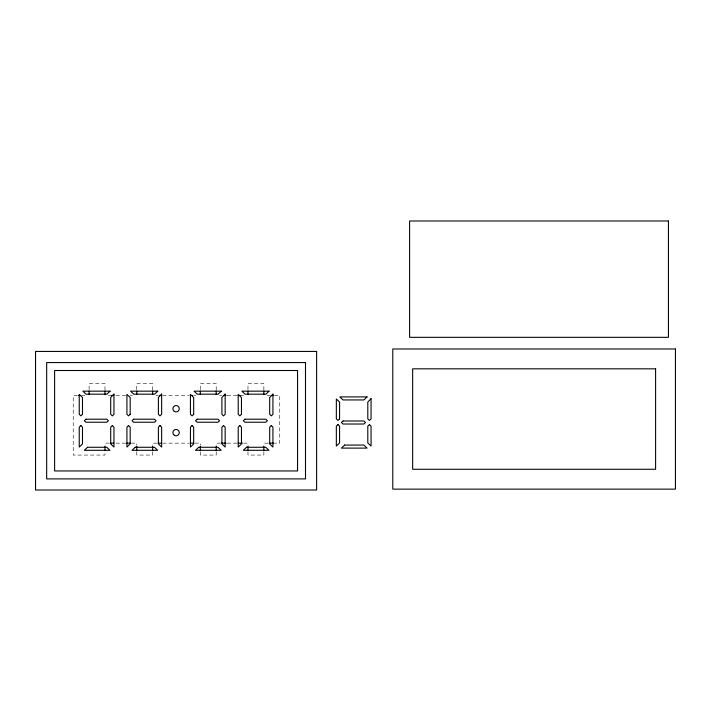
<?xml version="1.0" encoding="UTF-8"?>
<svg xmlns="http://www.w3.org/2000/svg" width="711" height="711" viewBox="0 0 711 711"><rect width="100%" height="100%" fill="white"/><g stroke="black" fill="none" stroke-linecap="round" stroke-linejoin="round"><path stroke-width="0.53" stroke-dasharray="3.56 2.67" d="M77.463 395.485L73.224 395.485L73.224 455.058L104.997 455.058L104.997 451.814M81.703 395.485L84.876 395.485M108.285 395.485L111.574 395.485M115.955 395.485L125.811 395.485M130.202 395.485L132.388 395.485M155.985 395.485L158.198 395.485M162.632 395.485L189.233 395.485M193.668 395.485L195.881 395.485M219.486 395.485L221.681 395.485M227.156 395.485L238.114 395.485M240.309 395.485L243.589 395.485M267.043 395.485L270.216 395.485M274.455 395.485L279.752 395.485L279.752 443.149L274.455 443.149M109.378 443.149L104.997 443.149L104.997 445.317M115.955 443.149L125.811 443.149M131.295 443.149L136.77 443.149L136.77 445.317M157.087 443.149L152.661 443.149L152.661 445.317M162.632 443.149L189.233 443.149M194.778 443.149L200.315 443.149L200.315 445.317M220.588 443.149L216.206 443.149L216.206 445.317M227.156 443.149L237.021 443.149M243.589 443.149L247.979 443.149L247.979 445.317M268.1 443.149L263.861 443.149L263.861 445.317M263.861 390.072L263.861 383.576L247.979 383.576L247.979 390.072M263.861 451.814L263.861 455.058L247.979 455.058L247.979 451.814M216.206 390.072L216.206 383.576L200.315 383.576L200.315 390.072M216.206 451.814L216.206 455.058L200.315 455.058L200.315 451.814M152.661 390.072L152.661 383.576L136.77 383.576L136.77 390.072M152.661 451.814L152.661 455.058L136.77 455.058L136.77 451.814M104.997 390.072L104.997 383.576L89.115 383.576L89.115 390.072"/><path stroke-width="1.07" d="M78.521 395.485L80.636 395.485M111.574 395.485L113.76 395.485M159.308 395.485L161.521 395.485M190.344 395.485L192.557 395.485M223.876 395.485L226.062 395.485M238.114 395.485L240.309 395.485M271.273 395.485L273.397 395.485M110.481 443.149L113.76 443.149M126.914 443.149L130.202 443.149M158.198 443.149L161.521 443.149M190.344 443.149L193.668 443.149M221.681 443.149L226.062 443.149M238.114 443.149L242.495 443.149M269.158 443.149L273.397 443.149M263.861 391.157L263.861 394.409M263.861 446.392L263.861 450.73M247.979 391.157L247.979 394.409M247.979 446.392L247.979 450.73M216.206 391.157L216.206 394.409M216.206 446.392L216.206 450.73M200.315 391.157L200.315 394.409M200.315 446.392L200.315 450.73M152.661 391.157L152.661 394.409M152.661 446.392L152.661 450.73M136.77 391.157L136.77 394.409M136.77 446.392L136.77 450.73M104.997 391.157L104.997 394.409M104.997 446.392L104.997 450.73M89.115 391.157L89.115 394.409M113.956 394.107L110.703 397.467L110.703 414.3L112.329 415.855L113.956 414.3L113.956 394.107M161.646 394.107L158.393 397.467L158.393 414.3L160.019 415.855L161.646 414.3L161.646 394.107M225.156 394.107L221.903 397.467L221.903 414.3L223.53 415.855L225.156 414.3L225.156 394.107M272.926 394.107L269.682 397.467L269.682 414.3L271.3 415.855L272.926 414.3L272.926 394.107M371.053 398.667L367.8 402.026L367.8 418.868L369.427 420.414L371.053 418.868L371.053 398.667M82.485 414.3L80.858 415.855L79.241 414.3L79.241 394.401L82.485 397.502L82.485 414.3M110.098 391.157L106.926 394.178L86.049 394.178L82.876 391.157L110.098 391.157M85.933 419.206L84.342 420.725L85.933 422.236L106.801 422.236L108.392 420.725L106.801 419.206L85.933 419.206M80.858 425.596L79.241 427.142L79.241 447.05L82.485 443.948L82.485 427.142L80.858 425.596M87.524 447.272L84.351 450.294L109.974 450.294L106.801 447.272L87.524 447.272M112.329 425.596L110.703 427.142L110.703 443.948L113.956 447.05L113.956 427.142L112.329 425.596M130.175 414.3L128.549 415.855L126.922 414.3L126.922 394.401L130.175 397.502L130.175 414.3M157.789 391.157L154.616 394.178L133.739 394.178L130.566 391.157L157.789 391.157M133.624 419.206L132.033 420.725L133.624 422.236L154.491 422.236L156.073 420.725L154.491 419.206L133.624 419.206M128.549 425.596L126.922 427.142L126.922 447.05L130.175 443.948L130.175 427.142L128.549 425.596M135.214 447.272L132.042 450.294L157.664 450.294L154.491 447.272L135.214 447.272M160.019 425.596L158.393 427.142L158.393 443.948L161.646 447.05L161.646 427.142L160.019 425.596M193.685 414.3L192.059 415.855L190.441 414.3L190.441 394.401L193.685 397.502L193.685 414.3M221.299 391.157L218.126 394.178L197.249 394.178L194.076 391.157L221.299 391.157M197.134 419.206L195.543 420.725L197.134 422.236L218.001 422.236L219.583 420.725L218.001 419.206L197.134 419.206M192.059 425.596L190.441 427.142L190.441 447.05L193.685 443.948L193.685 427.142L192.059 425.596M198.725 447.272L195.552 450.294L221.174 450.294L218.001 447.272L198.725 447.272M223.53 425.596L221.903 427.142L221.903 443.948L225.156 447.05L225.156 427.142L223.53 425.596M241.464 414.3L239.838 415.855L238.212 414.3L238.212 394.401L241.464 397.502L241.464 414.3M269.069 391.157L265.896 394.178L245.028 394.178L241.856 391.157L269.069 391.157M244.904 419.206L243.322 420.725L244.904 422.236L265.781 422.236L267.363 420.725L265.781 419.206L244.904 419.206M239.838 425.596L238.212 427.142L238.212 447.05L241.464 443.948L241.464 427.142L239.838 425.596M246.504 447.272L243.331 450.294L268.954 450.294L265.781 447.272L246.504 447.272M271.3 425.596L269.682 427.142L269.682 443.948L272.926 447.05L272.926 427.142L271.3 425.596M339.582 418.868L337.965 420.414L336.339 418.868L336.339 398.96L339.582 402.062L339.582 418.868M337.965 424.6L336.339 426.147L336.339 446.055L339.582 442.953L339.582 426.147L337.965 424.6M367.072 396.907L363.899 399.938L343.031 399.938L339.858 396.907L367.072 396.907M343.031 420.992L341.449 422.503L343.031 424.023L363.899 424.023L365.49 422.503L363.899 420.992L343.031 420.992M344.622 445.077L341.449 448.108L367.072 448.108L363.899 445.077L344.622 445.077M369.427 424.6L367.8 426.147L367.8 442.953L371.053 446.055L371.053 426.147L369.427 424.6M668.438 220.988L409.607 220.988L409.607 337.325L668.438 337.325L668.438 220.988M675.45 348.977L392.792 348.977L392.792 489.141L675.45 489.141L675.45 348.977M316.617 351.438L35.55 351.438L35.55 490.012L316.617 490.012L316.617 351.438M305.499 362.557L46.668 362.557L46.668 478.894L305.499 478.894L305.499 362.557M655.595 368.831L412.656 368.831L412.656 469.278L655.595 469.278L655.595 368.831M297.554 370.502L54.614 370.502L54.614 470.949L297.554 470.949L297.554 370.502M174.328 411.376A3.173 3.173 0 0 0 179.261 408.932A3.173 3.173 0 0 0 174.675 405.883A3.173 3.173 0 0 0 174.328 411.376M174.328 435.274A3.173 3.173 0 0 0 179.261 432.83A3.173 3.173 0 0 0 174.675 429.782A3.173 3.173 0 0 0 174.328 435.274"/></g></svg>
